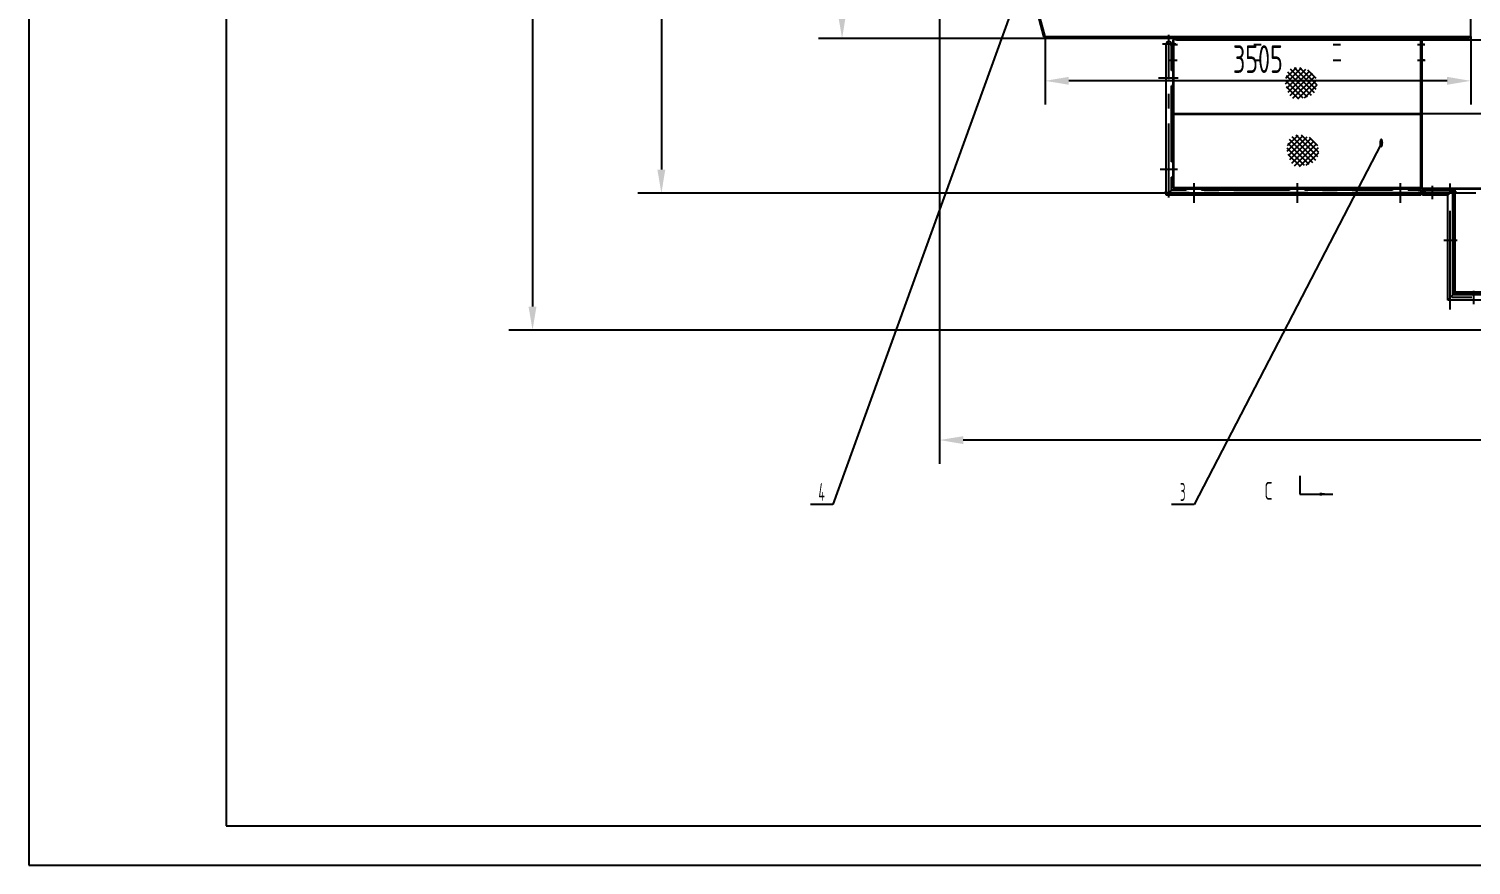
# Model space of a CAD drawing. Header units: millimetres. Extents: x 0 to 27300, y -12741 to 19305.
# Drawn here: x 0 to 11877, y 0 to 6890 of the extents above; entities that cross this region are included whole.
import ezdxf
from ezdxf.enums import TextEntityAlignment as Align

# ---------------------------------------------------------------- set-up
doc = ezdxf.new("R2010")
doc.units = ezdxf.units.MM
doc.header["$LTSCALE"] = 650
doc.linetypes.add('F', pattern=[0.75, 0.5, -0.25])
doc.linetypes.add('G', pattern=[2, 1.25, -0.25, 0.25, -0.25])
for name, color, linetype in [('01', 7, 'Continuous'), ('02', 1, 'Continuous'), ('04', 2, 'F'), ('05', 4, 'G'), ('08', 1, 'Continuous'), ('11', 3, 'Continuous')]:
    doc.layers.add(name, color=color, linetype=linetype)
doc.layers.get('04').off()
doc.styles.get("Standard").update_dxf_attribs({"font": 'isocp', "width": 0.707, "bigfont": 'intecad.shx'})
doc.dimstyles.new('INTE', dxfattribs={"dimscale": 65, "dimtxt": 3.5, "dimasz": 3, "dimexe": 3, "dimexo": 0, "dimgap": 1, "dimtad": 1, "dimdsep": 46, "dimtxsty": 'Standard', "dimcen": 0, "dimclrd": 1, "dimclre": 1, "dimclrt": 3, "dimadec": 0, "dimazin": 0, "dimtfac": 1, "dimtmove": 0, "dimatfit": 0, "dimfxl": 1, "dimarcsym": 0})

# ---------------------------------------------------------------- blocks, each defined once
blk = doc.blocks.new('*D421')
at = {"layer": '08', "color": 1, "lineweight": -2}
for p, q in [((20834, 11277), (20834, 3307)), ((7500, 10565), (7500, 3307)), ((20639, 3502), (7695, 3502))]:
    blk.add_line(p, q, dxfattribs=at)
at = {"layer": '08', "color": 1}
for points in [[(7695, 3534), (7695, 3469), (7500, 3502)], [(20639, 3534), (20639, 3469), (20834, 3502)]]:
    blk.add_solid(points, dxfattribs=at)
at = {"layer": 'Defpoints', "color": 0}
for p in [(20834, 11277), (7500, 10565), (7500, 3502)]:
    blk.add_point(p, dxfattribs=at)
at = {"layer": '08', "color": 3, "insert": (14167, 3680), "char_height": 227.5, "attachment_point": 5}
blk.add_mtext('13333.6', dxfattribs=at)
blk = doc.blocks.new('*D422')
at = {"layer": '08', "color": 1, "lineweight": -2}
for p, q in [((8369, 16215), (6502, 16215)), ((6697, 7005), (6697, 16020)), ((8369, 6810), (6502, 6810))]:
    blk.add_line(p, q, dxfattribs=at)
at = {"layer": '08', "color": 1}
for points in [[(6664, 16020), (6729, 16020), (6697, 16215)], [(6664, 7005), (6729, 7005), (6697, 6810)]]:
    blk.add_solid(points, dxfattribs=at)
at = {"layer": 'Defpoints', "color": 0}
for p in [(6697, 16215), (8369, 16215), (8369, 6810)]:
    blk.add_point(p, dxfattribs=at)
at = {"layer": '08', "color": 3, "insert": (6518, 11513), "char_height": 227.5, "attachment_point": 5, "rotation": 90}
blk.add_mtext('9405', dxfattribs=at)
blk = doc.blocks.new('*D423')
at = {"layer": '08', "color": 1, "lineweight": -2}
for p, q in [((8369, 6826), (8369, 6266)), ((11874, 6826), (11874, 6266)), ((11679, 6461), (8564, 6461))]:
    blk.add_line(p, q, dxfattribs=at)
at = {"layer": '08', "color": 1}
for points in [[(8564, 6494), (8564, 6429), (8369, 6461)], [(11679, 6494), (11679, 6429), (11874, 6461)]]:
    blk.add_solid(points, dxfattribs=at)
at = {"layer": 'Defpoints', "color": 0}
for p in [(8369, 6826), (11874, 6826), (8369, 6461)]:
    blk.add_point(p, dxfattribs=at)
at = {"layer": '08', "color": 3, "insert": (10121, 6640), "char_height": 227.5, "attachment_point": 5}
blk.add_mtext('3505', dxfattribs=at)
blk = doc.blocks.new('*D431')
at = {"layer": '08', "color": 1, "lineweight": -2}
for p, q in [((11513, 17490), (5014, 17490)), ((5209, 17295), (5209, 5730)), ((11915, 5535), (5014, 5535))]:
    blk.add_line(p, q, dxfattribs=at)
at = {"layer": '08', "color": 1}
for points in [[(5176, 17295), (5241, 17295), (5209, 17490)], [(5176, 5730), (5241, 5730), (5209, 5535)]]:
    blk.add_solid(points, dxfattribs=at)
at = {"layer": 'Defpoints', "color": 0}
for p in [(11513, 17490), (5209, 5535), (11915, 5535)]:
    blk.add_point(p, dxfattribs=at)
at = {"layer": '08', "color": 3, "insert": (5030, 11513), "char_height": 227.5, "attachment_point": 5, "rotation": 90}
blk.add_mtext('11954.6', dxfattribs=at)
blk = doc.blocks.new('*D432')
at = {"layer": '08', "color": 1, "lineweight": -2}
for p, q in [((11254, 17490), (3953, 17490)), ((4148, 17295), (4148, 4602)), ((17338, 4407), (3953, 4407))]:
    blk.add_line(p, q, dxfattribs=at)
at = {"layer": '08', "color": 1}
for points in [[(4115, 17295), (4180, 17295), (4148, 17490)], [(4115, 4602), (4180, 4602), (4148, 4407)]]:
    blk.add_solid(points, dxfattribs=at)
at = {"layer": 'Defpoints', "color": 0}
for p in [(11254, 17490), (4148, 4407), (17338, 4407)]:
    blk.add_point(p, dxfattribs=at)
at = {"layer": '08', "color": 3, "insert": (3969, 10948), "char_height": 227.5, "attachment_point": 5, "rotation": 90}
blk.add_mtext('13083.3', dxfattribs=at)
blk = doc.blocks.new('qe40051123afaf')
at = {"layer": '02', "linetype": 'Continuous'}
h = blk.add_hatch(dxfattribs=at)
h.set_pattern_fill('ANSI37', color=1, scale=10, style=0)
h.set_pattern_definition([(45, (13483.265, -2957.207), (-22.45064, 22.45064), []), (135, (13483.265, -2957.207), (-22.45064, -22.45064), [])])
edge = h.paths.add_edge_path()
edge.add_spline(control_points=[(24768, -1615), (24774, -1575), (24790, -1452), (25061, -1520), (25024, -1722), (24917, -1743), (24823, -1762), (24791, -1692), (24776, -1647), (24771, -1624), (24768, -1615)], knot_values=[0, 0, 0, 0, 107.226623, 332.783515, 469.925804, 564.431844, 645.860592, 719.225168, 762.115824, 790.07632, 790.07632, 790.07632, 790.07632], degree=3, periodic=0)
h = blk.add_hatch(dxfattribs=at)
h.set_pattern_fill('ANSI37', color=1, scale=10, style=0)
h.set_pattern_definition([(45, (13496.544, -3513.042), (-22.45064, 22.45064), []), (135, (13496.544, -3513.042), (-22.45064, -22.45064), [])])
edge = h.paths.add_edge_path()
edge.add_spline(control_points=[(24782, -2171), (24787, -2131), (24803, -2007), (25074, -2076), (25037, -2278), (24930, -2298), (24837, -2318), (24804, -2247), (24789, -2203), (24784, -2180), (24782, -2171)], knot_values=[0, 0, 0, 0, 107.226623, 332.783515, 469.925804, 564.431844, 645.860592, 719.225168, 762.115824, 790.07632, 790.07632, 790.07632, 790.07632], degree=3, periodic=0)
for p, q in [((23841, -1265), (23841, -2484)), ((23847, -1874), (23847, -1276)), ((23847, -1278), (23847, -2484)), ((25883, -1265), (25883, -2484)), ((25883, -1265), (25883, -1874)), ((25889, -1265), (25889, -2484)), ((25883, -1874), (23847, -1874)), ((23847, -2484), (23847, -1875)), ((23847, -1875), (25883, -1875)), ((25883, -1875), (25883, -2484)), ((23847, -2484), (25877, -2484)), ((23847, -2484), (23847, -2490)), ((25883, -2484), (23847, -2484)), ((25883, -2490), (23847, -2490)), ((25883, -2484), (25883, -2490))]:
    blk.add_line(p, q)
at = {"layer": '01', "color": 7, "linetype": 'Continuous'}
for p, q in [((23892, -1265), (23841, -1265)), ((23871, -1252), (23927, -1252)), ((23873, -1265), (25889, -1265)), ((23927, -1252), (23927, -1264)), ((24512, -1252), (24456, -1252)), ((24456, -1252), (24456, -1264)), ((24565, -1252), (24621, -1252)), ((24621, -1252), (24621, -1264)), ((25166, -1252), (25110, -1252)), ((25110, -1252), (25110, -1264)), ((25219, -1252), (25275, -1252)), ((25275, -1252), (25275, -1264)), ((25860, -1252), (25804, -1252)), ((25804, -1252), (25804, -1264))]:
    blk.add_line(p, q, dxfattribs=at)
at = {"layer": '01'}
for p, q in [((23927, -1264), (23871, -1264)), ((24456, -1264), (24512, -1264)), ((24621, -1264), (24565, -1264)), ((25110, -1264), (25166, -1264)), ((25275, -1264), (25219, -1264)), ((25804, -1264), (25860, -1264)), ((23841, -2484), (23847, -2484)), ((25883, -2484), (25889, -2484))]:
    blk.add_line(p, q, dxfattribs=at)
for centre, radius, start, end in [((23871, -1276), 24, 90, 152.7204), ((23871, -1276), 12, 90, 113.5565), ((24511, -1276), 12, 66.4435, 90), ((24512, -1275), 22.3, 24.5723, 91.2586), ((24564, -1275), 22.3, 88.7414, 155.4277), ((24565, -1276), 12, 90, 113.5565), ((25165, -1276), 12, 66.4435, 90), ((25166, -1275), 22.3, 24.5723, 91.2586), ((25218, -1275), 22.3, 88.7414, 155.4277), ((25219, -1276), 12, 90, 113.5565), ((25859, -1276), 12, 66.4435, 90), ((25860, -1275), 22.3, 24.5723, 91.2586)]:
    blk.add_arc(centre, radius, start, end, dxfattribs=at)
at = {"layer": '05', "color": 4, "linetype": 'G'}
for p, q in [((23819, -1303), (23880, -1303)), ((24509, -1303), (24570, -1303)), ((25163, -1303), (25224, -1303)), ((25857, -1303), (25918, -1303)), ((23817, -1430), (23879, -1430)), ((24509, -1430), (24571, -1430)), ((25163, -1430), (25225, -1430)), ((25163, -1430), (25225, -1430)), ((25857, -1430), (25919, -1430))]:
    blk.add_line(p, q, dxfattribs=at)
blk = doc.blocks.new('A$C42797331')
at = {"layer": '01', "color": 7, "linetype": 'Continuous', "ltscale": 0.6}
for p, q in [((25, 114), (25, 0)), ((31, 114), (25, 114)), ((31, 0), (25, 0)), ((31, 114), (31, 0)), ((31, 114), (37, 108)), ((31, 0), (37, 6)), ((37, 108), (37, 6))]:
    blk.add_line(p, q, dxfattribs=at)
at = {"layer": '05', "ltscale": 0.6}
blk.add_line((0, 57), (60, 57), dxfattribs=at)
blk = doc.blocks.new('A$C20E85FB4')
at = {"layer": '02', "linetype": 'Continuous', "ltscale": 0.8}
h = blk.add_hatch(dxfattribs=at)
h.set_pattern_fill('ANSI37', color=1, scale=10, style=0)
h.set_pattern_definition([(45, (-11288.267, -1206.898), (-22.45064, 22.45064), []), (135, (-11288.267, -1206.898), (-22.45064, -22.45064), [])])
edge = h.paths.add_edge_path()
edge.add_spline(control_points=[(-3, 135), (2, 175), (18, 299), (289, 230), (252, 29), (146, 8), (52, -12), (19, 59), (5, 103), (-1, 126), (-3, 135)], knot_values=[0, 0, 0, 0, 107.226623, 332.783515, 469.925804, 564.431844, 645.860592, 719.225168, 762.115824, 790.07632, 790.07632, 790.07632, 790.07632], degree=3, periodic=0)
blk = doc.blocks.new('a78945611qwer11asfqre')
for p, q in [((28308, -3126), (28321, -3113)), ((28422, -3126), (28308, -3126)), ((28308, -3126), (28308, -3164)), ((28308, -3164), (28422, -3164)), ((28409, -3113), (28321, -3113)), ((28422, -3126), (28409, -3113)), ((28422, -3164), (28422, -3126))]:
    blk.add_line(p, q)
at = {"layer": '01', "color": 7, "linetype": 'Continuous'}
for p, q in [((26936, -1863), (26936, -3082)), ((26942, -3082), (26942, -1863)), ((28539, -1863), (26942, -1863)), ((26968, -1850), (27022, -1850)), ((27022, -1850), (27022, -1862)), ((27186, -1850), (27132, -1850)), ((27132, -1850), (27132, -1862)), ((27250, -1850), (27304, -1850)), ((27304, -1850), (27304, -1862)), ((28183, -1850), (28129, -1850)), ((28129, -1850), (28129, -1862)), ((28241, -1850), (28295, -1850)), ((28295, -1850), (28295, -1862)), ((28367, -3140), (28367, -1863)), ((28494, -1850), (28440, -1850)), ((28440, -1850), (28440, -1862)), ((28552, -1850), (28606, -1850)), ((28606, -1850), (28606, -1862)), ((28539, -2472), (26942, -2472)), ((29868, -2622), (29868, -3082)), ((29869, -2622), (29869, -3082)), ((26936, -3082), (26942, -3082)), ((26942, -3082), (31491, -3082)), ((26942, -3088), (26942, -3082)), ((26942, -3088), (31491, -3088)), ((27206, -3082), (27206, -3939)), ((27212, -3088), (27212, -3939)), ((27685, -3088), (27685, -3940)), ((28164, -3082), (28164, -3940)), ((28772, -3113), (28772, -3088)), ((28772, -3113), (28164, -3113)), ((28442, -3915), (28164, -3915)), ((28442, -3952), (28442, -3915)), ((27210, -3952), (27210, -3940)), ((28442, -3940), (27210, -3940)), ((28442, -3952), (27210, -3952))]:
    blk.add_line(p, q, dxfattribs=at)
at = {"layer": '01'}
for p, q in [((27022, -1862), (26966, -1862)), ((27132, -1862), (27189, -1862)), ((27304, -1862), (27248, -1862)), ((28129, -1862), (28186, -1862)), ((28295, -1862), (28239, -1862)), ((28440, -1862), (28497, -1862)), ((28606, -1862), (28550, -1862)), ((27206, -3939), (27212, -3939)), ((27210, -3940), (27210, -3939)), ((27212, -3939), (27216, -3939))]:
    blk.add_line(p, q, dxfattribs=at)
for centre, radius, start, end in [((26968, -1876), 26, 90, 150), ((26966, -1874), 12, 90, 113.5565), ((27186, -1876), 26, 30, 90), ((27188, -1874), 12, 66.4435, 90), ((27250, -1876), 26, 90, 150), ((27248, -1874), 12, 90, 113.5565), ((28183, -1876), 26, 30, 90), ((28185, -1874), 12, 66.4435, 90), ((28241, -1876), 26, 90, 150), ((28239, -1874), 12, 90, 113.5565), ((28494, -1876), 26, 30, 90), ((28496, -1874), 12, 66.4435, 90), ((28552, -1876), 26, 90, 150), ((28550, -1874), 12, 90, 113.5565)]:
    blk.add_arc(centre, radius, start, end, dxfattribs=at)
at = {"layer": '05', "color": 4, "linetype": 'G'}
for p, q in [((26961, -1901), (26922, -1901)), ((26961, -2028), (26924, -2028)), ((27861, -3009), (27861, -3973)), ((28365, -3099), (28365, -3175)), ((28365, -3879), (28365, -3975))]:
    blk.add_line(p, q, dxfattribs=at)
at = {"layer": '04', "xscale": -1}
blk.add_blockref('A$C20E85FB4', (31429, -2943), dxfattribs=at)
at = {"layer": '04', "xscale": -0.5, "yscale": 0.5, "zscale": 0.5}
blk.add_blockref('A$C20E85FB4', (27585, -3529), dxfattribs=at)
at = {"layer": '04', "xscale": -1, "rotation": 270}
blk.add_blockref('A$C42797331', (28308, -3940), dxfattribs=at)
blk = doc.blocks.new('A$C78D047BC')
at = {"ltscale": 1.5}
for p, q in [((0, 33), (127, 33)), ((0, 33), (0, 22)), ((127, 33), (127, 22))]:
    blk.add_line(p, q, dxfattribs=at)
blk = doc.blocks.new('321adf456qw7er8a456fqe')
at = {"ltscale": 0.75}
for p, q in [((-2520, 2006), (-2478, 2049)), ((-423, 2049), (-423, 2006)), ((-396, 2044), (-423, 2044)), ((-396, 2044), (-391, 2041)), ((-396, 2011), (-423, 2011)), ((-396, 2011), (-391, 2014))]:
    blk.add_line(p, q, dxfattribs=at)
blk.add_arc((-2499, 3251), 21.1, 0, 180, dxfattribs=at)
at = {"layer": '01', "color": 7, "linetype": 'Continuous', "ltscale": 0.75}
for p, q in [((-2520, 2006), (-2520, 3251)), ((-2478, 3097), (-2478, 3251)), ((-2478, 3034), (-2478, 3097)), ((-2478, 2282), (-2478, 2907)), ((-2478, 2049), (-2478, 2155)), ((-2356, 2049), (-2478, 2049)), ((-1506, 2049), (-2229, 2049)), ((-656, 2049), (-1379, 2049)), ((-423, 2049), (-529, 2049)), ((-396, 2044), (-396, 2011)), ((-391, 2041), (-391, 2014)), ((-423, 2006), (-2520, 2006))]:
    blk.add_line(p, q, dxfattribs=at)
at = {"layer": '05', "color": 4, "linetype": 'G', "ltscale": 0.75}
for p, q in [((-2499, 1988), (-2499, 3328)), ((-2442, 3251), (-2552, 3251)), ((-2421, 2970), (-2583, 2970)), ((-2427, 2218), (-2569, 2218)), ((-380, 2027), (-2538, 2027)), ((-2293, 2106), (-2293, 1944)), ((-1443, 2106), (-1443, 1944)), ((-593, 2106), (-593, 1944))]:
    blk.add_line(p, q, dxfattribs=at)
at = {"ltscale": 0.75, "rotation": 270}
for p in [(-2500, 3034), (-2500, 2282)]:
    blk.add_blockref('A$C78D047BC', p, dxfattribs=at)
at = {"ltscale": 0.75}
for p in [(-2356, 2027), (-1506, 2027), (-656, 2027)]:
    blk.add_blockref('A$C78D047BC', p, dxfattribs=at)
blk = doc.blocks.new('1111')
at = {"layer": '01', "color": 7, "linetype": 'Continuous', "ltscale": 1.5}
for q in [(1543, 1864), (1328, 1853)]:
    blk.add_line((1328, 1864), q, dxfattribs=at)
at = {"layer": '01', "color": 7, "linetype": 'Continuous'}
blk.add_line((1543, 1853), (1543, 1864), dxfattribs=at)
at = {"layer": '05', "color": 4, "linetype": 'G'}
blk.add_line((1481, 1895), (1481, 1779), dxfattribs=at)
blk = doc.blocks.new('A$C2A0545B7')
at = {"layer": '05', "color": 4, "linetype": 'G'}
blk.add_line((63, 110), (63, 0), dxfattribs=at)
blk.add_blockref('A$C78D047BC', (0, 53))
blk = doc.blocks.new('adf321qw6e54r')
for p, q in [((6733, 1824), (6733, 1781)), ((6983, 1824), (6733, 1824)), ((6983, 960), (6983, 1824)), ((6941, 1781), (6733, 1781)), ((6941, 917), (6941, 1781)), ((6941, 917), (6983, 960)), ((8063, 960), (6983, 960)), ((8063, 917), (6941, 917))]:
    blk.add_line(p, q)
at = {"layer": '01', "color": 7, "linetype": 'Continuous'}
blk.add_line((6941, 1781), (6983, 1824), dxfattribs=at)
blk.add_arc((8063, 939), 21.1, 270, 90, dxfattribs=at)
at = {"layer": '05', "color": 4, "linetype": 'G'}
for p, q in [((7016, 1803), (6697, 1803)), ((6813, 1859), (6813, 1749)), ((6962, 841), (6962, 1879)), ((7153, 994), (7153, 884)), ((8113, 939), (6911, 939))]:
    blk.add_line(p, q, dxfattribs=at)
at = {"xscale": -1}
for p in [(6876, 1803), (7216, 938)]:
    blk.add_blockref('A$C78D047BC', p, dxfattribs=at)
at = {"layer": '01', "color": 7, "linetype": 'Continuous', "xscale": -1, "rotation": 270}
blk.add_blockref('A$C2A0545B7', (6908, 1345), dxfattribs=at)
at = {"layer": '04', "xscale": -1}
blk.add_blockref('1111', (9262, -893), dxfattribs=at)
blk = doc.blocks.new('*U543')
at = {"layer": '01'}
for points in [[(25, 292), (25, 5)], [(25, 5), (415, 5)]]:
    blk.add_lwpolyline(points, dxfattribs=at)
at = {"layer": '02'}
for points in [[(0, 297), (0, 0)], [(0, 0), (420, 0)]]:
    blk.add_lwpolyline(points, dxfattribs=at)

msp = doc.modelspace()

# ---------------------------------------------------------------- hatches: boundary and pattern name
msp.add_hatch(color=256).paths.add_polyline_path([(8357.982, 6826.22), (8367.982, 6826.22), (8367.982, 6816.22)])

# ---------------------------------------------------------------- linework, layer by layer
for p, q in [((11873.982, 6826.221), (11873.982, 11512.721)), ((8368.982, 6826.221), (7523.982, 9980.721)), ((7514.567, 9969.281), (8356.502, 6826.221)), ((8356.502, 6826.221), (11879.982, 6826.221)), ((8367.982, 6816.22), (8357.982, 6826.221)), ((8367.982, 6810.221), (8367.982, 6826.221)), ((11860.982, 6810.221), (8367.982, 6810.221)), ((11860.982, 6826.221), (11860.982, 6810.221))]:
    msp.add_line(p, q)
at = {"layer": '01'}
for p, q in [((11473.582, 6797.221), (11467.582, 6797.221)), ((10467.359, 3206.168), (10467.359, 3056.168))]:
    msp.add_line(p, q, dxfattribs=at)
at = {"layer": '02'}
for p, q in [((8411.222, 7922.777), (6621.661, 2970.268)), ((11136.861, 5941.773), (9595.085, 2970.268)), ((6621.661, 2970.268), (6435.661, 2970.268)), ((9595.085, 2970.268), (9409.085, 2970.268)), ((10467.359, 3056.168), (10737.359, 3056.168))]:
    msp.add_line(p, q, dxfattribs=at)
msp.add_lwpolyline([(10737.359, 3056.168, 0, 27, 0), (10629.359, 3056.168, 0, 0, 0)], format="xyseb", dxfattribs=at)

# ---------------------------------------------------------------- block references
at = {"layer": '01'}
for name, p in [('321adf456qw7er8a456fqe', (11886.447, 3512.697)), ('qe40051123afaf', (-14421.642, 8062.695)), ('a78945611qwer11asfqre', (-15467.949, 8660.151)), ('adf321qw6e54r', (4743.53, 3737.502))]:
    msp.add_blockref(name, p, dxfattribs=at)
at = {"layer": '11', "xscale": 65, "yscale": 65, "zscale": 65}
msp.add_blockref('*U543', (0, 0), dxfattribs=at)

# ---------------------------------------------------------------- texts
at = {"layer": '02', "width": 0.605172}
msp.add_text('●', height=60, dxfattribs=at).set_placement((11118.861, 5911.773), (11154.861, 5911.773), align=Align.FIT)
at = {"layer": '11'}
for s, width, p, p2 in [('4', 0.543846, (6502.415, 3000.268), (6554.907, 3000.268)), ('3', 0.527686, (9478.914, 3000.268), (9525.256, 3000.268))]:
    msp.add_text(s, height=148.492, dxfattribs=dict(at, width=width)).set_placement(p, p2, align=Align.FIT)
at = {"layer": '11', "width": 0.707}
msp.add_text('C', height=147, dxfattribs=at).set_placement((10174.389, 2965.926), align=Align.BOTTOM_LEFT)

# ---------------------------------------------------------------- dimensions: what is measured, and where the dimension line sits
at = {"layer": '08'}
for base, p1, p2, angle, picture, middle in [((4147.986, 4406.711), (11253.601, 17490.011), (17337.582, 4406.711), 90, '*D432', (3969.236, 10948.361)), ((5208.765, 5535.411), (11512.582, 17490.011), (11914.978, 5535.411), 90, '*D431', (5030.015, 11512.711)), ((8368.982, 6461.054), (11873.982, 6826.221), (8368.982, 6826.221), 180, '*D423', (10121.482, 6639.804))]:
    dim = msp.add_linear_dim(base=base, p1=p1, p2=p2, angle=angle, dimstyle='INTE', dxfattribs=at)
    dim.commit()
    dim.dimension.update_dxf_attribs({"geometry": picture, "text_midpoint": middle})
dim = msp.add_linear_dim(base=(6696.686, 16215.221), p1=(8368.982, 6810.221), p2=(8368.982, 16215.221), angle=90, dimstyle='INTE', dxfattribs=at)
dim.commit()
dim.dimension.update_dxf_attribs({"geometry": '*D422', "text_midpoint": (6696.686, 11512.721), "dimtype": 160})
dim = msp.add_linear_dim(base=(7499.982, 3501.512), p1=(20833.582, 11277.011), p2=(7499.982, 10564.859), dimstyle='INTE', dxfattribs=at)
dim.commit()
dim.dimension.update_dxf_attribs({"geometry": '*D421', "text_midpoint": (14166.782, 3680.262)})

doc.saveas('drawing.dxf')
